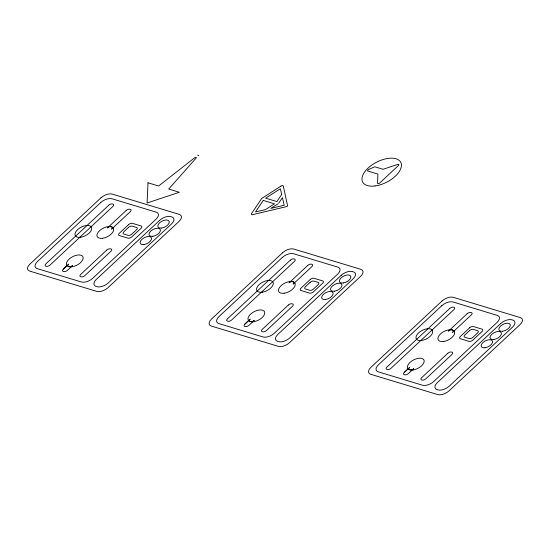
<?xml version="1.0" encoding="UTF-8"?>
<svg xmlns="http://www.w3.org/2000/svg" width="550" height="550" viewBox="0 0 550 550"><rect width="100%" height="100%" fill="white"/><g stroke="black" fill="none" stroke-linecap="round" stroke-linejoin="round"><path stroke-width="0.82" d="M278.706 203.149L282.418 197.622L284.212 205.274L270.916 208.354L277.963 203.844M63.346 269.087L68.606 264.179A2.874 1.506 -27.3 0 0 68.502 266.523L68.963 266.668A2.874 1.506 -27.3 0 0 72.703 265.423L67.444 270.325A2.874 1.506 -27.3 0 1 63.704 271.569L63.243 271.432A2.874 1.506 -27.3 0 1 63.346 269.087L67.1 265.65M244.922 324.039L250.181 319.137A2.874 1.506 -27.3 0 0 250.078 321.482L250.539 321.619A2.874 1.506 -27.3 0 0 254.279 320.375L249.019 325.284A2.874 1.506 -27.3 0 1 245.279 326.528L244.819 326.391A2.874 1.506 -27.3 0 1 244.922 324.039L248.669 320.602M404.36 372.295L409.619 367.393A2.874 1.506 -27.3 0 0 409.516 369.737L409.977 369.875A2.874 1.506 -27.3 0 0 413.717 368.631L408.457 373.539A2.874 1.506 -27.3 0 1 404.717 374.784L404.257 374.646A2.874 1.506 -27.3 0 1 404.36 372.295L408.114 368.857M280.981 186.099L262.192 198.144A1.801 0.942 -27.3 0 0 261.442 198.832L251.536 213.572A1.788 0.935 -27.3 0 0 252.677 214.651L286.777 206.553A1.966 1.031 -27.3 0 0 287.595 205.782L283.312 186.065A1.801 0.942 -27.3 0 0 280.968 186.099M197.574 155.148L198.784 155.512M398.558 164.436A1.403 0.736 -27.3 0 0 397.746 164.409L383.068 169.283L375.237 166.911A1.444 0.756 -27.3 0 0 374.076 167.069L368.541 169.517A1.437 0.749 -27.3 0 0 367.84 171.016L377.926 174.082L377.527 183.274A1.444 0.756 -27.3 0 0 378.661 183.576A1.403 0.736 -27.3 0 0 379.589 183.123L398.558 165.433A1.444 0.756 -27.3 0 0 398.551 164.443M147.991 182.786L147.091 202.998L179.348 192.273L168.706 189.056L196.501 157.644L195.291 157.279L158.634 186.003L147.991 182.786M263.251 200.406L255.502 211.929L265.43 209.626L274.505 203.809L263.251 200.406M281.683 194.466L276.897 201.582L265.643 198.172L280.349 188.753L281.683 194.466M100.973 197.814L29.989 264.041A8.628 4.51 -27.3 0 0 29.672 271.081L96.786 291.39A8.628 4.51 -27.3 0 0 108.013 287.657L178.998 221.43A8.628 4.51 -27.3 0 0 179.314 214.397L112.2 194.081A8.628 4.51 -27.3 0 0 100.973 197.814M100.767 202.51L37.469 261.553A8.628 4.51 -27.3 0 0 37.159 268.593L81.503 282.012A8.628 4.51 -27.3 0 0 92.73 278.279L156.021 219.23A8.628 4.51 -27.3 0 0 156.338 212.197L111.994 198.777A8.628 4.51 -27.3 0 0 100.767 202.51M108.749 205.226L45.939 263.821A2.874 1.506 -27.3 0 0 45.836 266.166L46.296 266.303A2.874 1.506 -27.3 0 0 50.036 265.059L112.846 206.463A2.874 1.506 -27.3 0 0 112.949 204.119L112.489 203.981A2.874 1.506 -27.3 0 0 108.749 205.226M126.156 210.492L107.456 227.941A2.874 1.506 -27.3 0 1 111.196 226.696L111.657 226.834A2.874 1.506 -27.3 0 1 111.554 229.178L130.254 211.729A2.874 1.506 -27.3 0 0 130.357 209.385L129.896 209.248A2.874 1.506 -27.3 0 0 126.156 210.492M128.645 224.572L119.419 233.179A2.874 1.506 -27.3 0 0 119.316 235.524L128.04 238.164A2.874 1.506 -27.3 0 0 131.78 236.919L141.006 228.312A2.874 1.506 -27.3 0 0 141.116 225.968L132.392 223.327A2.874 1.506 -27.3 0 0 128.645 224.572M128.521 227.404L123.936 231.674A2.874 1.506 -27.3 0 0 123.833 234.025L128.164 235.331A2.874 1.506 -27.3 0 0 131.911 234.087L136.489 229.811A2.874 1.506 -27.3 0 0 136.599 227.466L132.261 226.16A2.874 1.506 -27.3 0 0 128.521 227.404M106.776 250.078L80.754 274.354A2.874 1.506 -27.3 0 0 80.651 276.698L81.111 276.843A2.874 1.506 -27.3 0 0 84.851 275.598L110.873 251.322A2.874 1.506 -27.3 0 0 110.976 248.978L110.516 248.834A2.874 1.506 -27.3 0 0 106.776 250.078M159.658 220.33L96.367 279.379A8.628 4.51 -27.3 0 0 95.659 286.282A28.538 14.912 -27.3 0 0 97.419 286.811A8.628 4.51 -27.3 0 0 108.219 282.968L171.517 223.919A8.628 4.51 -27.3 0 0 171.827 216.886A28.538 14.912 -27.3 0 0 170.466 216.494A8.628 4.51 -27.3 0 0 159.658 220.33M282.549 252.773L211.558 319A8.628 4.51 -27.3 0 0 211.248 326.033L278.355 346.349A8.628 4.51 -27.3 0 0 289.589 342.616L360.573 276.389A8.628 4.51 -27.3 0 0 360.889 269.349L293.776 249.04A8.628 4.51 -27.3 0 0 282.549 252.773M282.336 257.462L219.044 316.511A8.628 4.51 -27.3 0 0 218.728 323.544L263.079 336.971A8.628 4.51 -27.3 0 0 274.306 333.238L337.597 274.189A8.628 4.51 -27.3 0 0 337.913 267.149L293.569 253.729A8.628 4.51 -27.3 0 0 282.336 257.462M290.324 260.178L227.514 318.773A2.874 1.506 -27.3 0 0 227.411 321.118L227.865 321.255A2.874 1.506 -27.3 0 0 231.612 320.011L294.415 261.415A2.874 1.506 -27.3 0 0 294.525 259.071L294.064 258.933A2.874 1.506 -27.3 0 0 290.324 260.178M307.732 265.444L289.032 282.893A2.874 1.506 -27.3 0 1 292.772 281.648L293.232 281.786A2.874 1.506 -27.3 0 1 293.123 284.137L311.822 266.688A2.874 1.506 -27.3 0 0 311.933 264.344L311.472 264.199A2.874 1.506 -27.3 0 0 307.732 265.444M310.221 279.524L300.994 288.131A2.874 1.506 -27.3 0 0 300.891 290.482L309.616 293.123A2.874 1.506 -27.3 0 0 313.356 291.878L322.582 283.264A2.874 1.506 -27.3 0 0 322.692 280.919L313.968 278.279A2.874 1.506 -27.3 0 0 310.221 279.524M310.097 282.356L305.511 286.632A2.874 1.506 -27.3 0 0 305.408 288.977L309.739 290.29A2.874 1.506 -27.3 0 0 313.479 289.046L318.065 284.769A2.874 1.506 -27.3 0 0 318.168 282.425L313.837 281.112A2.874 1.506 -27.3 0 0 310.097 282.356M288.351 305.037L262.329 329.312A2.874 1.506 -27.3 0 0 262.226 331.657L262.687 331.794A2.874 1.506 -27.3 0 0 266.427 330.55L292.449 306.274A2.874 1.506 -27.3 0 0 292.552 303.93L292.091 303.793A2.874 1.506 -27.3 0 0 288.351 305.037M341.234 275.289L277.942 334.338A8.628 4.51 -27.3 0 0 277.234 341.234A28.538 14.912 -27.3 0 0 278.994 341.763A8.628 4.51 -27.3 0 0 289.795 337.927L353.086 278.877A8.628 4.51 -27.3 0 0 353.402 271.837A28.538 14.912 -27.3 0 0 352.041 271.446A8.628 4.51 -27.3 0 0 341.234 275.289M441.987 301.029L371.002 367.256A8.628 4.51 -27.3 0 0 370.686 374.289L437.8 394.604A8.628 4.51 -27.3 0 0 449.027 390.871L520.011 324.644A8.628 4.51 -27.3 0 0 520.327 317.604L453.214 297.296A8.628 4.51 -27.3 0 0 441.987 301.029M441.781 305.718L378.482 364.767A8.628 4.51 -27.3 0 0 378.173 371.8L422.517 385.227A8.628 4.51 -27.3 0 0 433.744 381.494L497.035 322.444A8.628 4.51 -27.3 0 0 497.351 315.404L453.007 301.984A8.628 4.51 -27.3 0 0 441.781 305.718M449.763 308.433L386.953 367.029A2.874 1.506 -27.3 0 0 386.849 369.373L387.31 369.511A2.874 1.506 -27.3 0 0 391.05 368.266L453.86 309.671A2.874 1.506 -27.3 0 0 453.963 307.326L453.502 307.189A2.874 1.506 -27.3 0 0 449.763 308.433M467.17 313.706L448.47 331.148A2.874 1.506 -27.3 0 1 452.21 329.904L452.671 330.041A2.874 1.506 -27.3 0 1 452.567 332.393L471.268 314.944A2.874 1.506 -27.3 0 0 471.371 312.599L470.91 312.462A2.874 1.506 -27.3 0 0 467.17 313.706M469.659 327.779L460.433 336.394A2.874 1.506 -27.3 0 0 460.329 338.738L469.054 341.378A2.874 1.506 -27.3 0 0 472.794 340.134L482.027 331.519A2.874 1.506 -27.3 0 0 482.13 329.175L473.406 326.535A2.874 1.506 -27.3 0 0 469.659 327.779M469.535 330.612L464.949 334.888A2.874 1.506 -27.3 0 0 464.846 337.232L469.178 338.546A2.874 1.506 -27.3 0 0 472.924 337.301L477.503 333.025A2.874 1.506 -27.3 0 0 477.613 330.681L473.275 329.368A2.874 1.506 -27.3 0 0 469.535 330.612M447.789 353.293L421.774 377.568A2.874 1.506 -27.3 0 0 421.664 379.913L422.125 380.05A2.874 1.506 -27.3 0 0 425.865 378.806L451.887 354.53A2.874 1.506 -27.3 0 0 451.99 352.186L451.536 352.048A2.874 1.506 -27.3 0 0 447.789 353.293M500.672 323.544L437.381 382.594A8.628 4.51 -27.3 0 0 436.672 389.489A28.538 14.912 -27.3 0 0 438.433 390.019A8.628 4.51 -27.3 0 0 449.233 386.183L512.531 327.133A8.628 4.51 -27.3 0 0 512.841 320.093A28.538 14.912 -27.3 0 0 511.479 319.701A8.628 4.51 -27.3 0 0 500.672 323.544M375.018 185.955A21.45 11.206 -27.3 0 0 401.122 163.199A21.45 11.206 -27.3 0 0 368.947 167.317A21.45 11.206 -27.3 0 0 375.018 185.955M72.084 266.743A9.116 4.764 -27.3 0 0 83.029 257.015A9.116 4.764 -27.3 0 0 69.279 258.926A9.116 4.764 -27.3 0 0 72.084 266.743M80.63 237.263A9.116 4.764 -27.3 0 0 91.575 227.535A9.116 4.764 -27.3 0 0 77.818 229.446A9.116 4.764 -27.3 0 0 80.63 237.263M102.582 238.288A9.116 4.764 -27.3 0 0 113.527 228.566A9.116 4.764 -27.3 0 0 99.777 230.478A9.116 4.764 -27.3 0 0 102.582 238.288M143.983 244.551A6.242 3.259 -27.3 0 0 151.477 237.896A6.242 3.259 -27.3 0 0 142.058 239.202A6.242 3.259 -27.3 0 0 143.983 244.551M152.831 236.301A6.242 3.259 -27.3 0 0 160.325 229.639A6.242 3.259 -27.3 0 0 150.906 230.952A6.242 3.259 -27.3 0 0 152.831 236.301M161.679 228.044A6.242 3.259 -27.3 0 0 169.173 221.382A6.242 3.259 -27.3 0 0 159.754 222.695A6.242 3.259 -27.3 0 0 161.679 228.044M413.098 369.957A9.116 4.764 -27.3 0 0 424.043 360.229A9.116 4.764 -27.3 0 0 410.293 362.141A9.116 4.764 -27.3 0 0 413.098 369.957M421.644 340.471A9.116 4.764 -27.3 0 0 432.589 330.749A9.116 4.764 -27.3 0 0 418.832 332.661A9.116 4.764 -27.3 0 0 421.644 340.471M443.596 341.502A9.116 4.764 -27.3 0 0 454.547 331.774A9.116 4.764 -27.3 0 0 440.791 333.685A9.116 4.764 -27.3 0 0 443.596 341.502M484.997 347.765A6.242 3.259 -27.3 0 0 492.491 341.103A6.242 3.259 -27.3 0 0 483.079 342.416A6.242 3.259 -27.3 0 0 484.997 347.765M493.845 339.508A6.242 3.259 -27.3 0 0 501.339 332.853A6.242 3.259 -27.3 0 0 491.92 334.159A6.242 3.259 -27.3 0 0 493.845 339.508M502.693 331.251A6.242 3.259 -27.3 0 0 510.187 324.596A6.242 3.259 -27.3 0 0 500.768 325.903A6.242 3.259 -27.3 0 0 502.693 331.251M253.66 321.702A9.116 4.764 -27.3 0 0 264.605 311.974A9.116 4.764 -27.3 0 0 250.855 313.885A9.116 4.764 -27.3 0 0 253.66 321.702M262.206 292.215A9.116 4.764 -27.3 0 0 273.151 282.494A9.116 4.764 -27.3 0 0 259.394 284.405A9.116 4.764 -27.3 0 0 262.206 292.215M284.157 293.246A9.116 4.764 -27.3 0 0 295.103 283.518A9.116 4.764 -27.3 0 0 281.353 285.429A9.116 4.764 -27.3 0 0 284.157 293.246M325.559 299.509A6.242 3.259 -27.3 0 0 333.053 292.847A6.242 3.259 -27.3 0 0 323.634 294.161A6.242 3.259 -27.3 0 0 325.559 299.509M334.407 291.252A6.242 3.259 -27.3 0 0 341.901 284.597A6.242 3.259 -27.3 0 0 332.482 285.904A6.242 3.259 -27.3 0 0 334.407 291.252M343.255 282.996A6.242 3.259 -27.3 0 0 350.742 276.341A6.242 3.259 -27.3 0 0 341.33 277.647A6.242 3.259 -27.3 0 0 343.255 282.996"/></g></svg>
